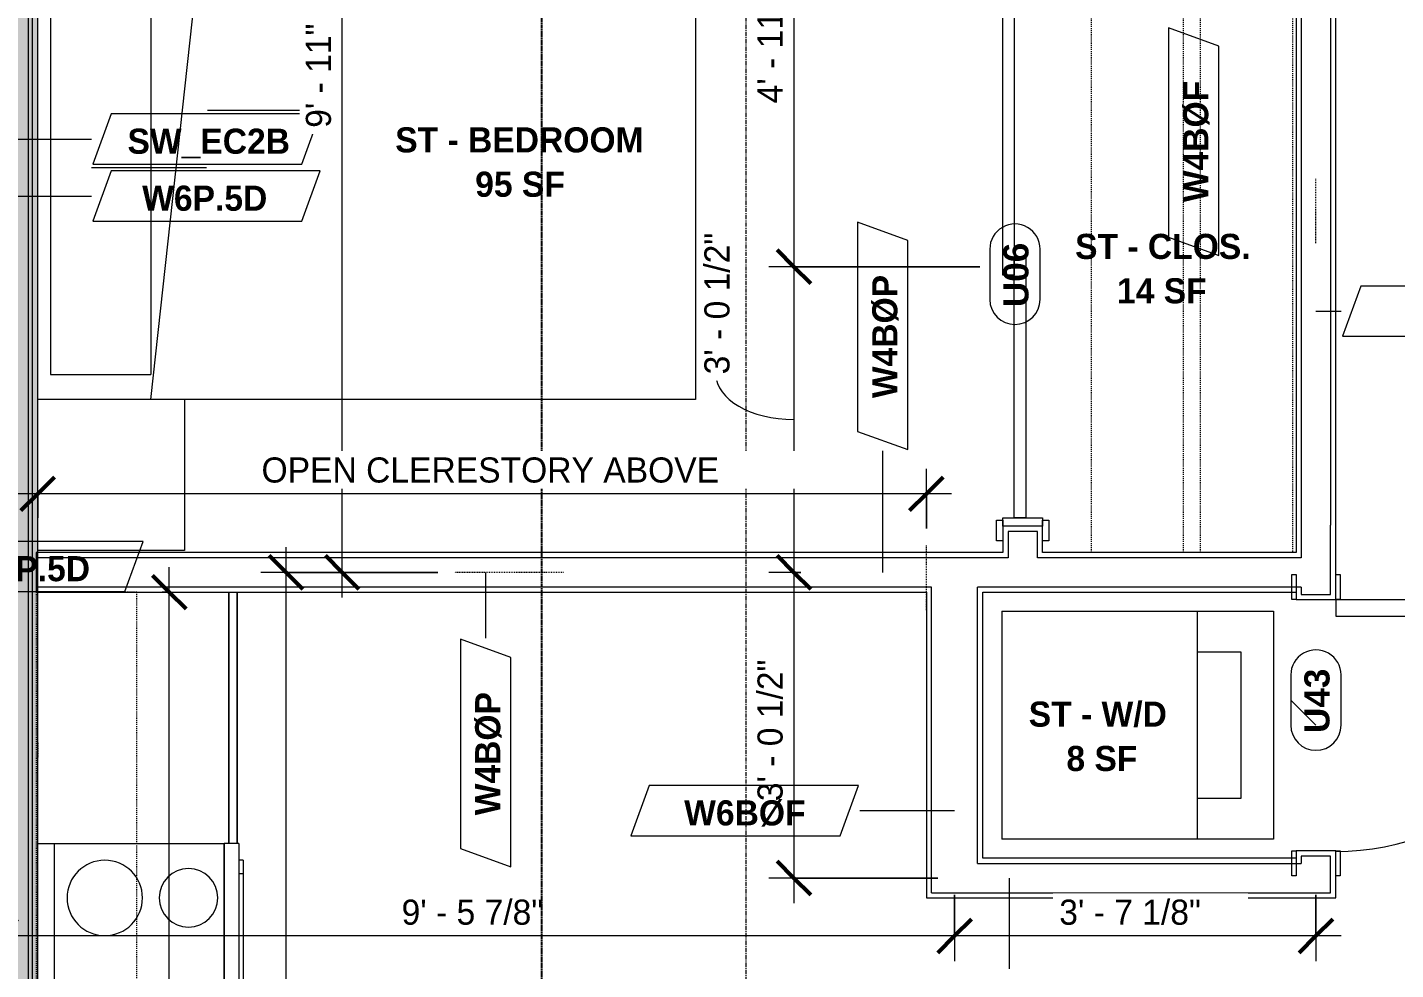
# Model space of a CAD drawing. Header units: inches. Extents: x -4058 to -1781, y 9814 to 12264.
# Drawn here: x -2913.1 to -2749.8, y 11401.8 to 11514.3 of the extents above; entities that cross this region are included whole.
import ezdxf

# ---------------------------------------------------------------- set-up
doc = ezdxf.new("R2010")
doc.units = ezdxf.units.IN
doc.header["$MEASUREMENT"] = 0
for name, pattern in [('Aligning Line 1_8_', [0.25, 0.125, -0.125]), ('Dash', [0.25, 0.125, -0.125]), ('Dash 3_32_', [0.1875, 0.09375, -0.09375]), ('Dash_2_', [0.25, 0.125, -0.125]), ('Grid Line 1_2_', [0.875, 0.5, -0.125, 0.125, -0.125])]:
    doc.linetypes.add(name, pattern=pattern)
for name, color, linetype, lineweight in [('0-1', 7, 'Continuous', 5), ('A-ANNO-DIMS', 211, 'Continuous', 9), ('A-ANNO-DIMS-32', 211, 'Continuous', 9), ('A-AREA-IDEN', 2, 'Continuous', 9), ('A-DETL-1', 90, 'Dash 3_32_', 9), ('A-DOOR-2', 31, 'Continuous', 9), ('A-DOOR-FRAM', 31, 'Continuous', 9), ('A-DOOR-IDEN', 31, 'Continuous', 9), ('A-WALL-1', 7, 'Continuous', 9), ('A-WALL-2', 113, 'Continuous', 9), ('A-WALL-IDEN', 211, 'Continuous', 9), ('G-ANNO-SYMB', 111, 'Aligning Line 1_8_', 9), ('I-FURN', 30, 'Continuous', 9), ('I-WALL-2', 10, 'Continuous', 5), ('I-WALL-3', 7, 'Continuous', 9), ('P-SANR-FIXT', 6, 'Continuous', 9), ('Q-CASE', 31, 'Continuous', 9), ('Q-CASE-HDLN', 31, 'Dash', 9), ('Q-SPCQ', 91, 'Continuous', 9), ('S-GRID-1', 1, 'Grid Line 1_2_', 9)]:
    doc.layers.add(name, color=color, linetype=linetype, lineweight=lineweight)
doc.layers.add('0-4', color=250, linetype='Dash_2_')
doc.styles.add('Arial_B', font='arialbd.ttf', dxfattribs={"height": 3})
doc.styles.add('Century Gothic', font='ufonts.com_century-gothic.ttf', dxfattribs={"height": 3})
doc.styles.add('Century Gothic_B', font='GOTHICB.TTF', dxfattribs={"height": 3})
doc.dimstyles.new('MARKETING_DIMENSION', dxfattribs={"dimscale": 12, "dimtxt": 3.132505, "dimasz": 0.333333, "dimexe": 0.25, "dimexo": 0.166667, "dimgap": 0.041667, "dimtad": 1, "dimdec": 4, "dimrnd": 0.0625, "dimzin": 3, "dimdsep": 46, "dimlunit": 4, "dimtxsty": 'Century Gothic', "dimblk1": 'OBLIQUE', "dimblk2": 'OBLIQUE', "dimsah": 1, "dimcen": 0.09, "dimdle": 0.25, "dimazin": 0, "dimtfac": 1, "dimtdec": 4, "dimtix": 1, "dimtmove": 0, "dimatfit": 3, "dimfxl": 1, "dimtvp": 1, "dimtfill": 1, "dimfrac": 2, "dimtolj": 1, "dimtzin": 0, "dimarcsym": 2})
doc.dimstyles.new('THE_DIMENSION_STRING', dxfattribs={"dimscale": 12, "dimtxt": 3.132505, "dimasz": 0.333333, "dimexe": 0.25, "dimexo": 0.166667, "dimgap": 0.041667, "dimtad": 1, "dimdec": 4, "dimrnd": 0.0625, "dimzin": 3, "dimdsep": 46, "dimlunit": 4, "dimtxsty": 'Century Gothic', "dimblk1": 'OBLIQUE', "dimblk2": 'OBLIQUE', "dimsah": 1, "dimcen": 0.09, "dimdle": 0.25, "dimazin": 0, "dimtfac": 1, "dimtdec": 4, "dimtix": 1, "dimtmove": 0, "dimatfit": 3, "dimfxl": 1, "dimtvp": 1, "dimtfill": 1, "dimfrac": 2, "dimtolj": 1, "dimtzin": 0, "dimarcsym": 2})
doc.dimstyles.new('THE_DIMENSION_STRING_1', dxfattribs={"dimscale": 12, "dimtxt": 3.132505, "dimasz": 0.333333, "dimexe": 0.25, "dimexo": 0.166667, "dimgap": 0.041667, "dimtad": 1, "dimdec": 4, "dimrnd": 0.0625, "dimzin": 3, "dimdsep": 46, "dimlunit": 4, "dimtxsty": 'Century Gothic', "dimblk1": 'OBLIQUE', "dimblk2": 'OBLIQUE', "dimsah": 1, "dimcen": 0.09, "dimdle": 0.25, "dimazin": 0, "dimtfac": 1, "dimtdec": 4, "dimtix": 1, "dimtmove": 1, "dimatfit": 3, "dimfxl": 1, "dimtvp": 1, "dimtfill": 1, "dimfrac": 2, "dimtolj": 1, "dimtzin": 0, "dimarcsym": 2})
doc.dimstyles.new('THE_DIMENSION_STRING_5', dxfattribs={"dimscale": 12, "dimtxt": 3.132505, "dimasz": 0.333333, "dimexe": 0.25, "dimexo": 0.166667, "dimgap": 0.041667, "dimtad": 1, "dimdec": 4, "dimrnd": 0.0625, "dimzin": 3, "dimdsep": 46, "dimlunit": 4, "dimtxsty": 'Century Gothic', "dimblk1": 'OBLIQUE', "dimblk2": 'OBLIQUE', "dimsah": 1, "dimcen": 0.09, "dimdle": 0.25, "dimazin": 0, "dimtfac": 1, "dimtdec": 4, "dimtix": 1, "dimtmove": 0, "dimatfit": 3, "dimfxl": 1, "dimtvp": 1, "dimtfill": 1, "dimfrac": 2, "dimtolj": 1, "dimtzin": 0, "dimarcsym": 2})

# ---------------------------------------------------------------- blocks, each defined once
blk = doc.blocks.new('CTR - 1st Phase - Common Walls_rvt-1-UNIT PLANS - 2ND FLOOR')
at = {"layer": 'I-WALL-2'}
for points in [[(-2918.51, 11255.64), (-2913.01, 11255.64), (-2913.01, 11641.24), (-2918.51, 11641.24), (-2918.51, 11267.99)], [(-2912.51, 11255.64), (-2912.51, 11641.24), (-2913.01, 11641.24), (-2913.01, 11255.64)], [(-2912.51, 11255.64), (-2911.89, 11255.64), (-2911.89, 11640.61), (-2912.51, 11640.61), (-2912.51, 11267.99)]]:
    blk.add_hatch(color=256, dxfattribs=at).paths.add_polyline_path(points, flags=0)
at = {"layer": 'A-WALL-1'}
for p, q in [((-2913.01, 11255.64), (-2913.01, 11640.61)), ((-2912.51, 11255.64), (-2912.51, 11640.61))]:
    blk.add_line(p, q, dxfattribs=at)
at = {"layer": 'I-WALL-3'}
blk.add_line((-2911.89, 11255.64), (-2911.89, 11601.87), dxfattribs=at)
blk = doc.blocks.new('SLIDING - FLUSH - SLIDING - FLUSH - 5-0 x 6-8-3203586-UNIT PLANS - 2ND FLOOR')
at = {"layer": 'A-DOOR-2'}
for p, q in [((-32.75, 3.25), (-30.25, 3.25)), ((-32.75, 2.5), (-32.75, 3.25)), ((-30.25, 2.5), (-32.75, 2.5)), ((-30.25, 3.25), (-30.25, 2.5)), ((30.25, 3.25), (32.75, 3.25)), ((30.25, 2.5), (30.25, 3.25)), ((32.75, 2.5), (30.25, 2.5)), ((32.75, 3.25), (32.75, 2.5)), ((-1, -0.88), (-1, 0.5)), ((-1, 0.5), (30, 0.5)), ((30, 0.5), (30, -0.88)), ((-30, -2.25), (-30, -0.88)), ((-30, -0.88), (1, -0.88)), ((30, -0.88), (-1, -0.88)), ((1, -0.88), (1, -2.25)), ((-32.75, -2.25), (-30.25, -2.25)), ((-32.75, -3), (-32.75, -2.25)), ((-30.25, -3), (-32.75, -3)), ((-30.25, -2.25), (-30.25, -3)), ((1, -2.25), (-30, -2.25)), ((30.25, -2.25), (32.75, -2.25)), ((30.25, -3), (30.25, -2.25)), ((32.75, -3), (30.25, -3)), ((32.75, -2.25), (32.75, -3))]:
    blk.add_line(p, q, dxfattribs=at)
at = {"layer": 'A-DOOR-FRAM'}
for p, q in [((-31, -2.25), (-31, 2.5)), ((-31, 2.5), (-30, 2.5)), ((-30, 2.5), (-30, -2.25)), ((30, 2.5), (31, 2.5)), ((30, -2.25), (30, 2.5)), ((31, 2.5), (31, -2.25)), ((-30, -2.25), (-31, -2.25)), ((31, -2.25), (30, -2.25))]:
    blk.add_line(p, q, dxfattribs=at)
blk = doc.blocks.new('OD_CW_Closet - OD_CW_Closet-3786599-UNIT PLANS - 2ND FLOOR')
at = {"layer": 'Q-CASE-HDLN'}
for p, q in [((0.74, -24), (0.74, 0)), ((0.74, 0), (68.99, 0)), ((68.99, 0), (68.99, -24)), ((0.74, -11), (68.99, -11)), ((0.74, -13), (68.99, -13)), ((68.99, -24), (0.74, -24))]:
    blk.add_line(p, q, dxfattribs=at)
blk = doc.blocks.new('SWING - SINGLE - FLUSH - SWING - FLUSH - 2-6 x 6-8 - PASSAGE-4329407-UNIT PLANS - 2ND FLOOR')
at = {"layer": 'A-DOOR-2'}
for p, q in [((-18, 2.375), (-18, 2.875)), ((-18, 2.875), (-15, 2.875)), ((-15, 2.375), (-18, 2.375)), ((-15, 2.875), (-15, 2.375)), ((15, 2.375), (15, 2.875)), ((15, 2.875), (18, 2.875)), ((18, 2.375), (15, 2.375)), ((18, 2.875), (18, 2.375)), ((-18, -2.375), (-15, -2.375)), ((-18, -2.875), (-18, -2.375)), ((-15, -2.875), (-18, -2.875)), ((-15, -2.375), (-15, -2.875)), ((13, -2.375), (13, -32.375)), ((15, -2.375), (13, -2.375)), ((15, -2.375), (15, -32.375)), ((15, -2.375), (18, -2.375)), ((15, -2.875), (15, -2.375)), ((18, -2.875), (15, -2.875)), ((18, -2.375), (18, -2.875)), ((15, -32.375), (13, -32.375))]:
    blk.add_line(p, q, dxfattribs=at)
blk.add_arc((15, -2.375), 30.067, 180, 266.18593, dxfattribs=at)
blk = doc.blocks.new('Bed-Standard - Queen 60_ x 79_-4200936-UNIT PLANS - 2ND FLOOR')
at = {"layer": 'I-FURN'}
for p, q in [((-19.31, 41.3), (40.69, 41.3)), ((-19.31, -37.2), (-19.31, 41.3)), ((40.69, 41.3), (40.69, -37.2)), ((40.69, -23.7), (-19.31, -17.13)), ((-16.31, -23.7), (37.69, -23.7)), ((-16.31, -35.7), (-16.31, -23.7)), ((37.69, -35.7), (37.69, -23.7)), ((-16.31, -35.7), (37.69, -35.7))]:
    blk.add_line(p, q, dxfattribs=at)
blk = doc.blocks.new('Stacked Washer and Dryer - 26_x25_ - Private-1352637-UNIT PLANS - 2ND FLOOR')
at = {"layer": 'P-SANR-FIXT'}
for p, q in [((0, 13.625), (32.4375, 13.625)), ((0, 13.625), (0, -13.625)), ((23.34375, 13.625), (23.34375, -13.625)), ((32.4375, 13.625), (32.4375, -13.625)), ((23.34375, 8.75), (28.53125, 8.75)), ((28.53125, 8.75), (28.53125, -8.75)), ((28.53125, -8.75), (23.34375, -8.75)), ((32.4375, -13.625), (0, -13.625))]:
    blk.add_line(p, q, dxfattribs=at)
blk = doc.blocks.new('Table-Night Stand - 18_ x 18_ x 24_-V41-UNIT PLANS - 2ND FLOOR')
at = {"layer": 'I-FURN'}
for p, q in [((0.15, 0), (18.15, 0)), ((18.15, 0), (18.15, -17.5))]:
    blk.add_line(p, q, dxfattribs=at)
blk = doc.blocks.new('OD_CW_Base Cabinet - OD_CW_Base Cabinet-V85-UNIT PLANS - 2ND FLOOR')
at = {"layer": 'Q-CASE'}
for p, q in [((0.74, 23.81), (0.74, 21.81)), ((36.49, 0), (131.34, 0)), ((161.34, 0), (191.34, 0))]:
    blk.add_line(p, q, dxfattribs=at)
blk = doc.blocks.new('OD_CW_Upper Cabinet - OD_CW_Upper Cabinet-4304140-UNIT PLANS - 2ND FLOOR')
at = {"layer": 'Q-CASE-HDLN'}
for p, q in [((191.34, 24), (0.74, 24)), ((0.74, 24), (0.74, 12)), ((191.34, 12), (191.34, 24)), ((0.74, 12), (191.34, 12))]:
    blk.add_line(p, q, dxfattribs=at)
blk = doc.blocks.new('DIMBLOCK117-UNIT PLANS - 2ND FLOOR')
at = {"layer": 'A-ANNO-DIMS-32', "lineweight": 50}
for p, q in [((-2821.63, 11545.24), (-2823.63, 11547.24)), ((-2821.63, 11545.24), (-2819.63, 11543.24)), ((-2821.63, 11485.74), (-2823.63, 11487.74)), ((-2821.63, 11485.74), (-2819.63, 11483.74))]:
    blk.add_line(p, q, dxfattribs=at)
at = {"layer": 'A-ANNO-DIMS-32'}
for p, q in [((-2806.42, 11545.24), (-2824.63, 11545.24)), ((-2821.63, 11545.24), (-2821.63, 11485.74)), ((-2821.63, 11545.24), (-2806.42, 11545.24)), ((-2799.45, 11485.74), (-2824.63, 11485.74)), ((-2821.63, 11485.74), (-2799.45, 11485.74))]:
    blk.add_line(p, q, dxfattribs=at)
at = {"layer": 'A-ANNO-DIMS-32', "color": 0, "insert": (-2825.98, 11505.25), "char_height": 3, "width": 24.5827, "attachment_point": 1, "rotation": 90, "line_spacing_factor": 0.984502, "style": 'Century Gothic', "bg_fill": 3, "box_fill_scale": 1.25, "bg_fill_color": 256, "bg_fill_true_color": 13158600, "bg_fill_transparency": 0}
blk.add_mtext('4\' - 11 1/2"', dxfattribs=at)
blk = doc.blocks.new('_Oblique')
at = {"color": 0, "linetype": 'ByBlock', "lineweight": -2}
blk.add_line((-0.5, -0.5), (0.5, 0.5), dxfattribs=at)
blk = doc.blocks.new('DIMBLOCK118-UNIT PLANS - 2ND FLOOR')
at = {"layer": 'A-ANNO-DIMS-32', "lineweight": 50}
for p, q in [((-2821.63, 11485.74), (-2823.63, 11487.74)), ((-2821.63, 11485.74), (-2819.63, 11483.74)), ((-2821.63, 11449.24), (-2823.63, 11451.24)), ((-2821.63, 11449.24), (-2819.63, 11447.24))]:
    blk.add_line(p, q, dxfattribs=at)
at = {"layer": 'A-ANNO-DIMS-32'}
for p, q in [((-2799.45, 11485.74), (-2824.63, 11485.74)), ((-2821.63, 11485.74), (-2821.63, 11449.24)), ((-2821.63, 11485.74), (-2799.45, 11485.74)), ((-2820.8, 11449.24), (-2824.63, 11449.24)), ((-2821.63, 11449.24), (-2820.8, 11449.24))]:
    blk.add_line(p, q, dxfattribs=at)
blk.add_ellipse((-2821.63, 11472.89), major_axis=(-9.31, 0), ratio=0.579435, start_param=0, end_param=1.570796, dxfattribs=at)
at = {"layer": 'A-ANNO-DIMS-32', "color": 0, "insert": (-2832.32, 11472.89), "char_height": 3, "width": 21.7784, "attachment_point": 1, "rotation": 90, "line_spacing_factor": 0.984502, "style": 'Century Gothic', "bg_fill": 3, "box_fill_scale": 1.25, "bg_fill_color": 256, "bg_fill_true_color": 13158600, "bg_fill_transparency": 0}
blk.add_mtext('3\' - 0 1/2"', dxfattribs=at)
blk = doc.blocks.new('DIMBLOCK119-UNIT PLANS - 2ND FLOOR')
at = {"layer": 'A-ANNO-DIMS-32', "lineweight": 50}
for p, q in [((-2821.63, 11449.24), (-2823.63, 11451.24)), ((-2821.63, 11449.24), (-2819.63, 11447.24)), ((-2821.63, 11412.74), (-2823.63, 11414.74)), ((-2821.63, 11412.74), (-2819.63, 11410.74))]:
    blk.add_line(p, q, dxfattribs=at)
at = {"layer": 'A-ANNO-DIMS-32'}
for p, q in [((-2820.8, 11449.24), (-2824.63, 11449.24)), ((-2821.63, 11449.24), (-2821.63, 11409.74)), ((-2821.63, 11449.24), (-2820.8, 11449.24)), ((-2804.45, 11412.74), (-2824.63, 11412.74)), ((-2821.63, 11412.74), (-2804.45, 11412.74))]:
    blk.add_line(p, q, dxfattribs=at)
at = {"layer": 'A-ANNO-DIMS-32', "color": 0, "insert": (-2825.98, 11421.92), "char_height": 3, "width": 21.7784, "attachment_point": 1, "rotation": 90, "line_spacing_factor": 0.984502, "style": 'Century Gothic', "bg_fill": 3, "box_fill_scale": 1.25, "bg_fill_color": 256, "bg_fill_true_color": 13158600, "bg_fill_transparency": 0}
blk.add_mtext('3\' - 0 1/2"', dxfattribs=at)
blk = doc.blocks.new('Wall Tag - Arch Wall-3956453-UNIT PLANS - 2ND FLOOR')
at = {"layer": 'A-WALL-IDEN'}
for p, q in [((-0.3561, 0.0937), (-0.4244, -0.0937)), ((0.4244, 0.0937), (-0.3561, 0.0937)), ((0.3561, -0.0937), (0.4244, 0.0937)), ((-0.4244, -0.0937), (0.3561, -0.0937))]:
    blk.add_line(p, q, dxfattribs=at)
blk = doc.blocks.new('Wall Tag - Shear Wall-3956451-UNIT PLANS - 2ND FLOOR')
at = {"layer": 'A-WALL-IDEN'}
for p, q in [((0.4291, 0.1068), (0.0033, 0.1068)), ((-0.3561, 0.0937), (-0.4244, -0.0937)), ((0.4244, 0.0937), (-0.3561, 0.0937)), ((0.3561, -0.0937), (0.4244, 0.0937)), ((-0.4244, -0.0937), (0.3561, -0.0937)), ((0, -0.1068), (-0.4291, -0.1068))]:
    blk.add_line(p, q, dxfattribs=at)
blk = doc.blocks.new('Door Tag - Type Mark-2601225-UNIT PLANS - 2ND FLOOR')
at = {"layer": 'A-DOOR-IDEN'}
for p, q in [((0.09375, 0.09375), (-0.09375, 0.09375)), ((-0.09375, -0.09375), (0.09375, -0.09375))]:
    blk.add_line(p, q, dxfattribs=at)
for centre, start, end in [((-0.09375, 0), 90, 270), ((0.09375, 0), 270, 90)]:
    blk.add_arc(centre, 0.09375, start, end, dxfattribs=at)
blk = doc.blocks.new('DIMBLOCK297-UNIT PLANS - 2ND FLOOR')
at = {"layer": 'A-ANNO-DIMS-32'}
for p, q in [((-2802.45, 11410.74), (-2802.45, 11402.83)), ((-2802.45, 11405.83), (-2802.45, 11410.74)), ((-2759.32, 11410.74), (-2759.32, 11402.83)), ((-2759.32, 11405.83), (-2759.32, 11410.74)), ((-2756.32, 11405.83), (-2802.45, 11405.83))]:
    blk.add_line(p, q, dxfattribs=at)
at = {"layer": 'A-ANNO-DIMS-32', "lineweight": 50}
for p, q in [((-2802.45, 11405.83), (-2800.45, 11407.83)), ((-2759.32, 11405.83), (-2757.32, 11407.83)), ((-2802.45, 11405.83), (-2804.45, 11403.83)), ((-2759.32, 11405.83), (-2761.32, 11403.83))]:
    blk.add_line(p, q, dxfattribs=at)
at = {"layer": 'A-ANNO-DIMS-32', "color": 0, "insert": (-2789.96, 11410.17), "char_height": 3, "width": 21.7784, "attachment_point": 1, "line_spacing_factor": 0.984502, "style": 'Century Gothic', "bg_fill": 3, "box_fill_scale": 1.25, "bg_fill_color": 256, "bg_fill_true_color": 13158600, "bg_fill_transparency": 0}
blk.add_mtext('3\' - 7 1/8"', dxfattribs=at)
blk = doc.blocks.new('DIMBLOCK298-UNIT PLANS - 2ND FLOOR')
at = {"layer": 'A-ANNO-DIMS-32'}
for p, q in [((-2802.45, 11410.74), (-2802.45, 11402.83)), ((-2802.45, 11405.83), (-2802.45, 11410.74)), ((-2916.32, 11405), (-2916.32, 11408.83)), ((-2802.45, 11405.83), (-2919.32, 11405.83)), ((-2916.32, 11405.83), (-2916.32, 11405))]:
    blk.add_line(p, q, dxfattribs=at)
at = {"layer": 'A-ANNO-DIMS-32', "lineweight": 50}
for p, q in [((-2916.32, 11405.83), (-2914.32, 11407.83)), ((-2802.45, 11405.83), (-2800.45, 11407.83)), ((-2916.32, 11405.83), (-2918.32, 11403.83)), ((-2802.45, 11405.83), (-2804.45, 11403.83))]:
    blk.add_line(p, q, dxfattribs=at)
at = {"layer": 'A-ANNO-DIMS-32', "color": 0, "insert": (-2868.46, 11410.17), "char_height": 3, "width": 21.7784, "attachment_point": 1, "line_spacing_factor": 0.984502, "style": 'Century Gothic', "bg_fill": 3, "box_fill_scale": 1.25, "bg_fill_color": 256, "bg_fill_true_color": 13158600, "bg_fill_transparency": 0}
blk.add_mtext('9\' - 5 7/8"', dxfattribs=at)
blk = doc.blocks.new('DIMBLOCK344-UNIT PLANS - 2ND FLOOR')
at = {"layer": 'A-ANNO-DIMS-32'}
for p, q in [((-2882.25, 11252.64), (-2882.25, 11452.24)), ((-2864.12, 11449.24), (-2885.25, 11449.24)), ((-2882.25, 11449.24), (-2864.12, 11449.24)), ((-2876.3, 11255.64), (-2885.25, 11255.64)), ((-2882.25, 11255.64), (-2876.3, 11255.64))]:
    blk.add_line(p, q, dxfattribs=at)
at = {"layer": 'A-ANNO-DIMS-32', "lineweight": 50}
for p, q in [((-2882.25, 11449.24), (-2884.25, 11451.24)), ((-2882.25, 11449.24), (-2880.25, 11447.24)), ((-2882.25, 11255.64), (-2884.25, 11257.64)), ((-2882.25, 11255.64), (-2880.25, 11253.64))]:
    blk.add_line(p, q, dxfattribs=at)
at = {"layer": 'A-ANNO-DIMS-32', "color": 0, "insert": (-2886.59, 11342.2), "char_height": 3, "width": 24.5827, "attachment_point": 1, "rotation": 90, "line_spacing_factor": 0.984502, "style": 'Century Gothic', "bg_fill": 3, "box_fill_scale": 1.25, "bg_fill_color": 256, "bg_fill_true_color": 13158600, "bg_fill_transparency": 0}
blk.add_mtext('16\' - 1 5/8"', dxfattribs=at)
blk = doc.blocks.new('DIMBLOCK1419-UNIT PLANS - 2ND FLOOR')
at = {"layer": 'A-ANNO-DIMS-32', "lineweight": 50}
for p, q in [((-2875.55, 11568.24), (-2877.55, 11570.24)), ((-2875.55, 11568.24), (-2873.55, 11566.24)), ((-2875.55, 11449.24), (-2877.55, 11451.24)), ((-2875.55, 11449.24), (-2873.55, 11447.24))]:
    blk.add_line(p, q, dxfattribs=at)
at = {"layer": 'A-ANNO-DIMS-32'}
for p, q in [((-2876.38, 11568.24), (-2872.55, 11568.24)), ((-2875.55, 11568.24), (-2876.38, 11568.24)), ((-2875.55, 11446.24), (-2875.55, 11568.24)), ((-2876.38, 11449.24), (-2872.55, 11449.24)), ((-2875.55, 11449.24), (-2876.38, 11449.24))]:
    blk.add_line(p, q, dxfattribs=at)
at = {"layer": 'A-ANNO-DIMS-32', "color": 0, "insert": (-2879.89, 11502.33), "char_height": 3, "width": 15.394, "attachment_point": 1, "rotation": 90, "line_spacing_factor": 0.984502, "style": 'Century Gothic', "bg_fill": 3, "box_fill_scale": 1.25, "bg_fill_color": 256, "bg_fill_true_color": 13158600, "bg_fill_transparency": 0}
blk.add_mtext('9\' - 11"', dxfattribs=at)
blk = doc.blocks.new('DIMBLOCK1449-UNIT PLANS - 2ND FLOOR')
at = {"layer": 'A-ANNO-DIMS-32'}
for p, q in [((-2911.89, 11455.74), (-2911.89, 11461.62)), ((-2805.82, 11454.49), (-2805.82, 11461.62)), ((-2802.82, 11458.62), (-2914.89, 11458.62)), ((-2911.89, 11458.62), (-2911.89, 11455.74)), ((-2805.82, 11458.62), (-2805.82, 11454.49))]:
    blk.add_line(p, q, dxfattribs=at)
at = {"layer": 'A-ANNO-DIMS-32', "lineweight": 50}
for p, q in [((-2911.89, 11458.62), (-2909.89, 11460.62)), ((-2805.82, 11458.62), (-2803.82, 11460.62)), ((-2911.89, 11458.62), (-2913.89, 11456.62)), ((-2805.82, 11458.62), (-2807.82, 11456.62))]:
    blk.add_line(p, q, dxfattribs=at)
at = {"layer": 'A-ANNO-DIMS-32', "color": 0, "insert": (-2885.18, 11462.97), "char_height": 3, "width": 63.1871, "attachment_point": 1, "line_spacing_factor": 0.984502, "style": 'Century Gothic', "bg_fill": 3, "box_fill_scale": 1.25, "bg_fill_color": 256, "bg_fill_true_color": 13158600, "bg_fill_transparency": 0}
blk.add_mtext('OPEN CLERESTORY ABOVE', dxfattribs=at)
blk = doc.blocks.new('DIMBLOCK1539-UNIT PLANS - 2ND FLOOR')
at = {"layer": 'A-ANNO-DIMS-32', "lineweight": 50}
for p, q in [((-2896.19, 11446.87), (-2898.19, 11448.87)), ((-2896.19, 11446.87), (-2894.19, 11444.87)), ((-2896.19, 11256.27), (-2898.19, 11258.27)), ((-2896.19, 11256.27), (-2894.19, 11254.27))]:
    blk.add_line(p, q, dxfattribs=at)
at = {"layer": 'A-ANNO-DIMS-32'}
for p, q in [((-2896.19, 11253.27), (-2896.19, 11449.87)), ((-2897.02, 11446.87), (-2893.19, 11446.87)), ((-2896.19, 11446.87), (-2897.02, 11446.87)), ((-2897.02, 11256.27), (-2893.19, 11256.27)), ((-2896.19, 11256.27), (-2897.02, 11256.27))]:
    blk.add_line(p, q, dxfattribs=at)
at = {"layer": 'A-ANNO-DIMS-32', "color": 0, "insert": (-2900.53, 11340.16), "char_height": 3, "width": 27.387, "attachment_point": 1, "rotation": 90, "line_spacing_factor": 0.984502, "style": 'Century Gothic', "bg_fill": 3, "box_fill_scale": 1.25, "bg_fill_color": 256, "bg_fill_true_color": 13158600, "bg_fill_transparency": 0}
blk.add_mtext('15\' - 10 5/8"', dxfattribs=at)

msp = doc.modelspace()

# ---------------------------------------------------------------- linework, layer by layer
at = {"layer": 'A-DETL-1'}
for p, q in [((-2759.32374, 11488.55419), (-2759.32374, 11496.24399)), ((-2911.88624, 11445.24399), (-2911.88624, 11453.74399)), ((-2805.82374, 11444.74399), (-2805.82374, 11452.49399)), ((-2849.12374, 11449.24399), (-2862.12374, 11449.24399)), ((-2911.88624, 11428.86899), (-2911.88624, 11427.11899))]:
    msp.add_line(p, q, dxfattribs=at)
at = {"layer": 'A-DOOR-IDEN'}
msp.add_line((-2759.32374, 11430.99433), (-2762.32374, 11433.99433), dxfattribs=at)
at = {"layer": 'A-WALL-2'}
for p, q in [((-2757.57374, 11523.99399), (-2757.57374, 11454.8644)), ((-2756.94874, 11454.8644), (-2756.94874, 11524.61899)), ((-2761.07374, 11520.49399), (-2761.07374, 11454.8644)), ((-2761.69874, 11519.86899), (-2761.69874, 11454.8644)), ((-2796.69874, 11454.74399), (-2796.69874, 11451.61899)), ((-2791.94874, 11454.74399), (-2796.69874, 11454.74399)), ((-2792.57374, 11454.11899), (-2796.07374, 11454.11899)), ((-2796.07374, 11454.11899), (-2796.07374, 11450.99399)), ((-2792.57374, 11450.99399), (-2792.57374, 11454.11899)), ((-2791.94874, 11451.61899), (-2791.94874, 11454.74399)), ((-2761.69874, 11454.8644), (-2761.69874, 11451.61899)), ((-2761.07374, 11454.8644), (-2761.07374, 11450.99399)), ((-2757.57374, 11446.61933), (-2757.57374, 11454.8644)), ((-2756.94874, 11445.99433), (-2756.94874, 11454.8644)), ((-2796.69874, 11451.61899), (-2912.07374, 11451.61899)), ((-2912.07374, 11451.61899), (-2912.07374, 11446.86899)), ((-2796.07374, 11450.99399), (-2912.07374, 11450.99399)), ((-2761.07374, 11450.99399), (-2792.57374, 11450.99399)), ((-2761.69874, 11451.61899), (-2791.94874, 11451.61899)), ((-2805.19874, 11447.49399), (-2912.07374, 11447.49399)), ((-2805.19874, 11410.99467), (-2805.19874, 11447.49399)), ((-2799.69874, 11414.49467), (-2799.69874, 11447.49399)), ((-2761.07374, 11447.49399), (-2799.69874, 11447.49399)), ((-2761.07374, 11447.49399), (-2761.07374, 11446.61933)), ((-2912.07374, 11446.86899), (-2805.82374, 11446.86899)), ((-2805.82374, 11446.86899), (-2805.82374, 11410.36967)), ((-2799.07374, 11415.11967), (-2799.07374, 11446.86899)), ((-2799.07374, 11446.86899), (-2761.69874, 11446.86899)), ((-2761.69874, 11446.86899), (-2761.69874, 11445.99433)), ((-2761.69874, 11445.99433), (-2756.94874, 11445.99433)), ((-2761.07374, 11446.61933), (-2757.57374, 11446.61933)), ((-2756.94874, 11415.99433), (-2761.69874, 11415.99433)), ((-2761.69874, 11415.99433), (-2761.69874, 11415.11967)), ((-2756.94874, 11410.36967), (-2756.94874, 11415.99433)), ((-2799.69874, 11414.49467), (-2761.07374, 11414.49467)), ((-2761.69874, 11415.11967), (-2799.07374, 11415.11967)), ((-2761.07374, 11415.36933), (-2761.07374, 11414.49467)), ((-2757.57374, 11415.36933), (-2761.07374, 11415.36933)), ((-2757.57374, 11410.99467), (-2757.57374, 11415.36933)), ((-2805.82374, 11410.36967), (-2756.94874, 11410.36967)), ((-2805.19874, 11410.99467), (-2757.57374, 11410.99467))]:
    msp.add_line(p, q, dxfattribs=at)
at = {"layer": 'A-WALL-IDEN'}
for p, q in [((-2916.32374, 11500.98306), (-2905.48058, 11500.98306)), ((-2916.32374, 11494.17738), (-2905.48058, 11494.17738)), ((-2759.32374, 11480.42766), (-2756.29441, 11480.42766)), ((-2858.43517, 11449.24399), (-2858.43517, 11441.40083)), ((-2795.95391, 11412.74467), (-2795.95391, 11401.90151))]:
    msp.add_line(p, q, dxfattribs=at)
at = {"layer": 'G-ANNO-SYMB'}
for p, q in [((-2851.7738, 12122.87704), (-2851.7738, 11241.72163)), ((-2851.7738, 11673.06109), (-2851.7738, 10791.90063))]:
    msp.add_line(p, q, dxfattribs=at)
at = {"layer": 'Q-CASE'}
for p, q in [((-2889.07374, 11446.86899), (-2889.07374, 11416.86899)), ((-2889.07374, 11416.86899), (-2889.07374, 11446.86899)), ((-2888.07374, 11446.86899), (-2888.07374, 11416.86899))]:
    msp.add_line(p, q, dxfattribs=at)
at = {"layer": 'Q-SPCQ'}
for p, q in [((-2911.88624, 11416.86899), (-2909.88624, 11416.86899)), ((-2909.88624, 11416.86899), (-2889.63624, 11416.86899)), ((-2909.88624, 11386.86899), (-2909.88624, 11416.86899)), ((-2889.63624, 11386.86899), (-2889.63624, 11416.86899)), ((-2887.88624, 11416.86899), (-2889.63624, 11416.86899)), ((-2889.63624, 11416.86899), (-2889.63624, 11386.86899)), ((-2887.88624, 11416.86899), (-2887.88624, 11386.86899)), ((-2887.38624, 11414.86899), (-2887.88624, 11414.86899)), ((-2887.38624, 11414.86899), (-2887.38624, 11413.25925)), ((-2887.38624, 11413.25925), (-2887.88624, 11413.25925)), ((-2887.38624, 11413.25925), (-2887.38624, 11390.99399))]:
    msp.add_line(p, q, dxfattribs=at)
for centre, radius, start, end in [((-2903.88624, 11410.36899), 4.5, 90, 270), ((-2903.88624, 11410.36899), 4.5, 270, 90), ((-2893.88624, 11410.36899), 3.5, 90, 270), ((-2893.88624, 11410.36899), 3.5, 270, 90)]:
    msp.add_arc(centre, radius, start, end, dxfattribs=at)

# ---------------------------------------------------------------- block references
at = {"layer": '0-1'}
msp.add_blockref('CTR - 1st Phase - Common Walls_rvt-1-UNIT PLANS - 2ND FLOOR', (0, 0), dxfattribs=at)
at = {"layer": 'A-DOOR-2'}
for name, p, rotation in [('SLIDING - FLUSH - SLIDING - FLUSH - 5-0 x 6-8-3203586-UNIT PLANS - 2ND FLOOR', (-2794.44874, 11485.74399), 269.9999999999554), ('SWING - SINGLE - FLUSH - SWING - FLUSH - 2-6 x 6-8 - PASSAGE-4329407-UNIT PLANS - 2ND FLOOR', (-2759.32374, 11430.99433), 90.00000000002589)]:
    msp.add_blockref(name, p, dxfattribs=dict(at, rotation=rotation))
at = {"layer": 'A-DOOR-IDEN', "xscale": 31.99999999999999, "yscale": 31.99999999999999, "zscale": 31.99999999999999, "rotation": 89.99999999999955}
msp.add_blockref('Door Tag - Type Mark-2601225-UNIT PLANS - 2ND FLOOR', (-2759.32374, 11433.99433), dxfattribs=at)
at = {"layer": 'A-WALL-IDEN', "xscale": 31.99999999999999, "yscale": 31.99999999999999, "zscale": 31.99999999999999, "rotation": 89.99999999999955}
for p in [(-2773.92815, 11500.66912), (-2858.43517, 11427.66912)]:
    msp.add_blockref('Wall Tag - Arch Wall-3956453-UNIT PLANS - 2ND FLOOR', p, dxfattribs=at)
at = {"layer": 'A-WALL-IDEN', "xscale": 31.99999999999999, "yscale": 31.99999999999999, "zscale": 31.99999999999999}
for name, p in [('Wall Tag - Shear Wall-3956451-UNIT PLANS - 2ND FLOOR', (-2891.74888, 11500.98306)), ('Wall Tag - Arch Wall-3956453-UNIT PLANS - 2ND FLOOR', (-2891.74888, 11494.17738)), ('Wall Tag - Arch Wall-3956453-UNIT PLANS - 2ND FLOOR', (-2742.5627, 11480.42766)), ('Wall Tag - Arch Wall-3956453-UNIT PLANS - 2ND FLOOR', (-2912.90572, 11449.9394))]:
    msp.add_blockref(name, p, dxfattribs=at)
at = {"layer": 'I-FURN', "rotation": 269.9999999999716}
for name, p in [('Bed-Standard - Queen 60_ x 79_-4200936-UNIT PLANS - 2ND FLOOR', (-2874.68274, 11510.55751)), ('Table-Night Stand - 18_ x 18_ x 24_-V41-UNIT PLANS - 2ND FLOOR', (-2894.38765, 11470.01598))]:
    msp.add_blockref(name, p, dxfattribs=at)
at = {"layer": 'P-SANR-FIXT'}
msp.add_blockref('Stacked Washer and Dryer - 26_x25_ - Private-1352637-UNIT PLANS - 2ND FLOOR', (-2796.82374, 11430.99433), dxfattribs=at)
at = {"layer": 'Q-CASE'}
for name, p, rotation in [('OD_CW_Closet - OD_CW_Closet-3786599-UNIT PLANS - 2ND FLOOR', (-2786.11241, 11450.88128), 89.99999999997934), ('OD_CW_Upper Cabinet - OD_CW_Upper Cabinet-4304140-UNIT PLANS - 2ND FLOOR', (-2888.07374, 11255.53128), 90.00000000001627), ('OD_CW_Base Cabinet - OD_CW_Base Cabinet-V85-UNIT PLANS - 2ND FLOOR', (-2888.07374, 11255.53128), 89.99999999999577)]:
    msp.add_blockref(name, p, dxfattribs=dict(at, rotation=rotation))

# ---------------------------------------------------------------- texts
at = {"layer": 'A-AREA-IDEN', "char_height": 3, "attachment_point": 1, "style": 'Century Gothic_B'}
for s, insert, width in [('ST - BEDROOM', (-2869.21783, 11502.38808), 35.552), ('95 SF', (-2859.67453, 11497.09094), 12.423), ('ST - CLOS.', (-2788.06887, 11489.66771), 24.543), ('14 SF', (-2783.0673, 11484.37058), 12.423), ('ST - W/D', (-2793.60295, 11433.81899), 20.402), ('8 SF', (-2789.10531, 11428.52186), 9.494)]:
    msp.add_mtext(s, dxfattribs=dict(at, insert=insert, width=width))
at = {"layer": 'A-DOOR-IDEN', "insert": (-2760.70359, 11430.06244), "char_height": 3, "width": 9.393, "attachment_point": 1, "rotation": 90, "style": 'Arial_B'}
msp.add_mtext('U43', dxfattribs=at)
at = {"layer": 'A-WALL-IDEN', "char_height": 3, "attachment_point": 1, "rotation": 90, "style": 'Century Gothic_B'}
for s, insert, width in [('W4BØF', (-2775.17568, 11493.4532), 17.372), ('W4BØP', (-2859.6827, 11420.23903), 17.877)]:
    msp.add_mtext(s, dxfattribs=dict(at, insert=insert, width=width))
at = {"layer": 'A-WALL-IDEN', "char_height": 3, "attachment_point": 1, "style": 'Century Gothic_B'}
for s, insert, width in [('SW_EC2B', (-2901.17582, 11502.23059), 22.725), ('W6P.5D', (-2899.42464, 11495.42492), 18.483), ('W6P.5D', (-2920.58148, 11451.18693), 18.483)]:
    msp.add_mtext(s, dxfattribs=dict(at, insert=insert, width=width))

# ---------------------------------------------------------------- next in the draw order: dimensions: what is measured, and where the dimension line sits
at = {"layer": 'A-ANNO-DIMS'}
dim = msp.add_linear_dim(base=(-2821.63188, 11485.74399), p1=(-2804.41633, 11545.24399), p2=(-2797.44874, 11485.74399), angle=90, dimstyle='THE_DIMENSION_STRING', override={"dimpost": '<>', "dimfxl": 59.906572}, dxfattribs=at)
dim.commit()
dim.dimension.update_dxf_attribs({"geometry": 'DIMBLOCK117-UNIT PLANS - 2ND FLOOR', "text_midpoint": (-2823.87355, 11515.49399)})

# ---------------------------------------------------------------- next in the draw order: dimensions: what is measured, and where the dimension line sits
dim = msp.add_linear_dim(base=(-2821.63188, 11449.24399), p1=(-2797.44874, 11485.74399), p2=(-2818.80345, 11449.24399), angle=90, dimstyle='THE_DIMENSION_STRING_1', override={"dimpost": '<>', "dimfxl": 42.287986}, dxfattribs=at)
dim.commit()
dim.dimension.update_dxf_attribs({"geometry": 'DIMBLOCK118-UNIT PLANS - 2ND FLOOR', "text_midpoint": (-2830.32322, 11483.77615), "dimtype": 160, "text_rotation": 90})

# ---------------------------------------------------------------- next in the draw order: block references
at = {"layer": 'A-DOOR-IDEN', "xscale": 31.99999999999999, "yscale": 31.99999999999999, "zscale": 31.99999999999999, "rotation": 89.99999999999955}
msp.add_blockref('Door Tag - Type Mark-2601225-UNIT PLANS - 2ND FLOOR', (-2795.25282, 11484.84602), dxfattribs=at)
at = {"layer": 'A-WALL-IDEN', "xscale": 31.99999999999999, "yscale": 31.99999999999999, "zscale": 31.99999999999999, "rotation": 89.99999999999955}
msp.add_blockref('Wall Tag - Arch Wall-3956453-UNIT PLANS - 2ND FLOOR', (-2811.03579, 11477.47999), dxfattribs=at)

# ---------------------------------------------------------------- next in the draw order: texts
at = {"layer": 'A-DOOR-IDEN', "insert": (-2796.63268, 11480.91413), "char_height": 3, "width": 9.393, "attachment_point": 1, "rotation": 90, "style": 'Arial_B'}
msp.add_mtext('U06', dxfattribs=at)
at = {"layer": 'A-WALL-IDEN', "insert": (-2812.28332, 11470.04989), "char_height": 3, "width": 17.877, "attachment_point": 1, "rotation": 90, "style": 'Century Gothic_B'}
msp.add_mtext('W4BØP', dxfattribs=at)

# ---------------------------------------------------------------- next in the draw order: dimensions: what is measured, and where the dimension line sits
at = {"layer": 'A-ANNO-DIMS'}
dim = msp.add_linear_dim(base=(-2821.63188, 11412.74467), p1=(-2818.80345, 11449.24399), p2=(-2802.44874, 11412.74467), angle=90, dimstyle='THE_DIMENSION_STRING', override={"dimpost": '<>', "dimfxl": 39.995959}, dxfattribs=at)
dim.commit()
dim.dimension.update_dxf_attribs({"geometry": 'DIMBLOCK119-UNIT PLANS - 2ND FLOOR', "text_midpoint": (-2823.87355, 11430.99433)})

# ---------------------------------------------------------------- next in the draw order: linework, layer by layer
at = {"layer": 'A-WALL-IDEN'}
for p, q in [((-2811.03579, 11449.24399), (-2811.03579, 11463.74828)), ((-2802.44874, 11420.77908), (-2813.78273, 11420.77908))]:
    msp.add_line(p, q, dxfattribs=at)

# ---------------------------------------------------------------- next in the draw order: block references
at = {"layer": 'A-WALL-IDEN', "xscale": 31.99999999999999, "yscale": 31.99999999999999, "zscale": 31.99999999999999}
msp.add_blockref('Wall Tag - Arch Wall-3956453-UNIT PLANS - 2ND FLOOR', (-2827.51443, 11420.77908), dxfattribs=at)

# ---------------------------------------------------------------- next in the draw order: texts
at = {"layer": 'A-WALL-IDEN', "insert": (-2834.73035, 11422.02662), "char_height": 3, "width": 17.372, "attachment_point": 1, "style": 'Century Gothic_B'}
msp.add_mtext('W6BØF', dxfattribs=at)

# ---------------------------------------------------------------- next in the draw order: dimensions: what is measured, and where the dimension line sits
at = {"layer": 'A-ANNO-DIMS'}
dim = msp.add_linear_dim(base=(-2802.44874, 11405.82708), p1=(-2759.32374, 11412.74467), p2=(-2802.44874, 11412.74467), angle=0, dimstyle='THE_DIMENSION_STRING', override={"dimpost": '<>', "dimfxl": 43.125}, dxfattribs=at)
dim.commit()
dim.dimension.update_dxf_attribs({"geometry": 'DIMBLOCK297-UNIT PLANS - 2ND FLOOR', "text_midpoint": (-2780.88624, 11408.06875)})

# ---------------------------------------------------------------- next in the draw order: dimensions: what is measured, and where the dimension line sits
dim = msp.add_linear_dim(base=(-2916.32374, 11405.82708), p1=(-2802.44874, 11412.74467), p2=(-2916.32374, 11402.99865), angle=0, dimstyle='THE_DIMENSION_STRING', override={"dimpost": '<>', "dimfxl": 114.291296}, dxfattribs=at)
dim.commit()
dim.dimension.update_dxf_attribs({"geometry": 'DIMBLOCK298-UNIT PLANS - 2ND FLOOR', "text_midpoint": (-2859.38624, 11408.06875)})

# ---------------------------------------------------------------- next in the draw order: linework, layer by layer
at = {"layer": '0-4'}
for p, q in [((-2851.7738, 12122.87704), (-2851.7738, 11241.72163)), ((-2851.7738, 11673.06109), (-2851.7738, 10791.90063))]:
    msp.add_line(p, q, dxfattribs=at)
at = {"layer": 'S-GRID-1'}
msp.add_line((-2827.32374, 9814.0266), (-2827.32374, 12247.50061), dxfattribs=at)

# ---------------------------------------------------------------- next in the draw order: dimensions: what is measured, and where the dimension line sits
at = {"layer": 'A-ANNO-DIMS'}
for base, p1, p2, dimstyle, override, picture, middle in [((-2882.24888, 11449.24399), (-2874.29849, 11255.64399), (-2862.12374, 11449.24399), 'MARKETING_DIMENSION', {"dimpost": '<>', "dimfxl": 193.982434}, 'DIMBLOCK344-UNIT PLANS - 2ND FLOOR', (-2884.49055, 11352.44399)), ((-2896.18768, 11446.86899), (-2899.0161, 11256.26899), (-2899.0161, 11446.86899), 'THE_DIMENSION_STRING_5', {"dimpost": '<>', "dimfxl": 190.6}, 'DIMBLOCK1539-UNIT PLANS - 2ND FLOOR', (-2898.42935, 11351.56899))]:
    dim = msp.add_linear_dim(base=base, p1=p1, p2=p2, angle=90, dimstyle=dimstyle, override=override, dxfattribs=at)
    dim.commit()
    dim.dimension.update_dxf_attribs({"geometry": picture, "text_midpoint": middle})

# ---------------------------------------------------------------- next in the draw order: dimensions: what is measured, and where the dimension line sits
dim = msp.add_linear_dim(base=(-2875.54797, 11568.24399), p1=(-2878.3764, 11449.24399), p2=(-2878.3764, 11568.24399), angle=90, dimstyle='MARKETING_DIMENSION', override={"dimpost": '<>', "dimfxl": 119}, dxfattribs=at)
dim.commit()
dim.dimension.update_dxf_attribs({"geometry": 'DIMBLOCK1419-UNIT PLANS - 2ND FLOOR', "text_midpoint": (-2877.62343, 11508.74399)})

# ---------------------------------------------------------------- next in the draw order: dimensions: what is measured, and where the dimension line sits
dim = msp.add_linear_dim(base=(-2911.88624, 11458.6212), p1=(-2805.82374, 11452.49399), p2=(-2911.88624, 11453.74399), text='OPEN CLERESTORY ABOVE', dimstyle='MARKETING_DIMENSION', override={"dimpost": '<>', "dimfxl": 106.069866}, dxfattribs=at)
dim.commit()
dim.dimension.update_dxf_attribs({"geometry": 'DIMBLOCK1449-UNIT PLANS - 2ND FLOOR', "text_midpoint": (-2858.85499, 11460.69666)})

doc.saveas('drawing.dxf')
